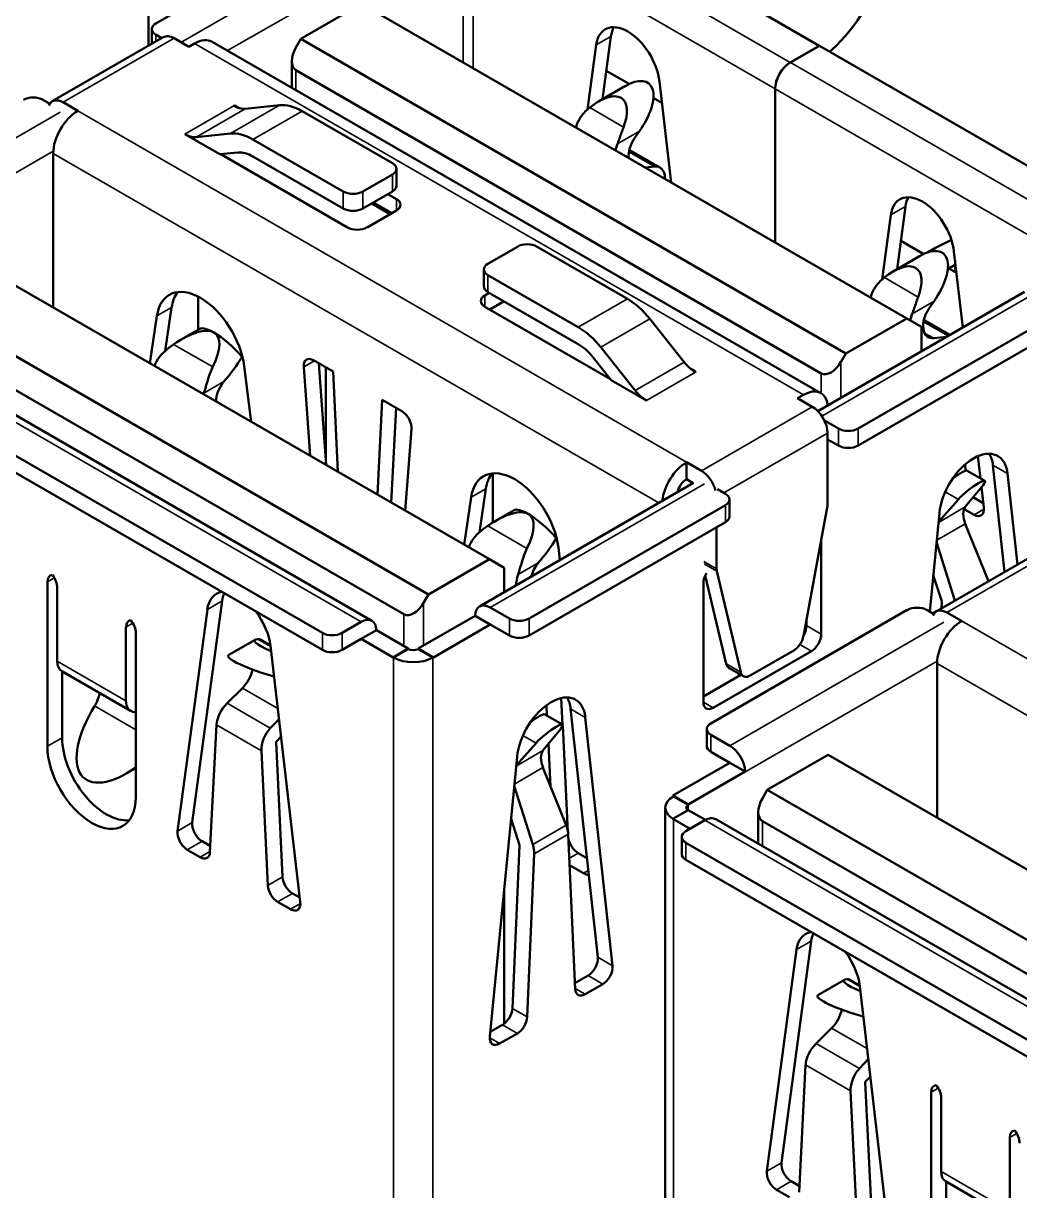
# Model space of a CAD drawing. Header units: millimetres. Extents: x 3100 to 5091, y 868 to 1900.
# Drawn here: x 3942.97 to 3957.32, y 1641.85 to 1658.66 of the extents above; entities that cross this region are included whole.
import ezdxf

# ---------------------------------------------------------------- set-up
doc = ezdxf.new("R2010")
doc.units = ezdxf.units.MM
doc.header["$LTSCALE"] = 1.8
doc.layers.add('외형선(ISO)', color=7, linetype='Continuous', lineweight=50)
doc.layers.add('좁은 외형선(ISO)', color=7, linetype='Continuous', lineweight=35)

msp = doc.modelspace()

# ---------------------------------------------------------------- linework, layer by layer
at = {"layer": '외형선(ISO)'}
for p, q in [((3944.773, 1660.481), (3944.773, 1658.341)), ((3954.432, 1658.342), (3950.685, 1660.505)), ((3947.708, 1660.297), (3944.879, 1658.664)), ((3946.965, 1658.439), (3947.842, 1658.946)), ((3955.691, 1654.414), (3947.842, 1658.946)), ((3944.821, 1658.582), (3944.821, 1658.369)), ((3943.387, 1657.541), (3944.985, 1658.464)), ((3944.879, 1658.501), (3944.964, 1658.452)), ((3945.352, 1658.326), (3945.14, 1658.448)), ((3945.437, 1658.375), (3945.352, 1658.326)), ((3945.687, 1658.399), (3954.455, 1653.337)), ((3946.895, 1658.317), (3946.965, 1658.439)), ((3946.965, 1658.439), (3954.814, 1653.908)), ((3951.095, 1657.425), (3951.22, 1658.353)), ((3951.311, 1657.572), (3951.432, 1658.475)), ((3954.015, 1658.101), (3954.432, 1658.342)), ((3954.433, 1658.341), (3954.016, 1658.1)), ((3954.432, 1658.342), (3954.432, 1658.34)), ((3958.18, 1656.178), (3954.433, 1658.341)), ((3946.836, 1658.12), (3946.836, 1657.736)), ((3954.461, 1653.622), (3946.895, 1657.99)), ((3951.365, 1657.981), (3951.695, 1657.791)), ((3951.634, 1657.759), (3951.253, 1657.539)), ((3952.13, 1657.828), (3952.299, 1656.372)), ((3953.795, 1657.721), (3953.795, 1655.508)), ((3953.797, 1657.72), (3953.797, 1655.508)), ((3943.35, 1657.506), (3943.253, 1657.562)), ((3943.542, 1657.526), (3943.754, 1657.403)), ((3952.042, 1657.59), (3952.166, 1657.519)), ((3946.002, 1657.477), (3946.01, 1657.481)), ((3946.01, 1657.481), (3946.069, 1657.446)), ((3946.01, 1657.473), (3946.01, 1657.481)), ((3946.66, 1657.485), (3946.164, 1657.434)), ((3948.284, 1656.649), (3946.983, 1657.4)), ((3945.295, 1657.068), (3945.8, 1656.777)), ((3945.953, 1657.077), (3945.457, 1657.026)), ((3951.842, 1657.109), (3951.773, 1657.011)), ((3947.577, 1656.241), (3946.276, 1656.992)), ((3952.137, 1656.587), (3951.696, 1656.841)), ((3943.4, 1656.791), (3943.4, 1654.57)), ((3946.061, 1656.804), (3945.8, 1656.777)), ((3947.636, 1655.725), (3945.812, 1656.778)), ((3947.577, 1655.996), (3946.276, 1656.747)), ((3948.343, 1656.568), (3948.343, 1656.323)), ((3951.928, 1656.587), (3952.059, 1656.602)), ((3947.86, 1656.241), (3948.284, 1656.486)), ((3952.21, 1656.44), (3952.211, 1656.423)), ((3947.86, 1655.996), (3948.284, 1656.241)), ((3948.22, 1656.204), (3948.343, 1656.133)), ((3947.987, 1656.069), (3948.251, 1655.917)), ((3948.008, 1656.082), (3948.272, 1655.929)), ((3955.553, 1655.123), (3955.675, 1656.026)), ((3948.343, 1655.97), (3947.919, 1655.725)), ((3955.338, 1654.975), (3955.462, 1655.903)), ((3955.608, 1655.531), (3955.938, 1655.341)), ((3949.681, 1650.944), (3941.832, 1655.475)), ((3949.66, 1655.201), (3950.085, 1655.446)), ((3951.669, 1654.695), (3950.368, 1655.446)), ((3955.989, 1655.362), (3956.104, 1655.428)), ((3956.372, 1655.378), (3956.5, 1654.283)), ((3955.877, 1655.309), (3955.496, 1655.089)), ((3956.387, 1655.183), (3956.299, 1655.132)), ((3956.387, 1655.082), (3956.387, 1655.253)), ((3949.602, 1655.12), (3949.602, 1654.875)), ((3950.962, 1654.287), (3949.66, 1655.038)), ((3956.285, 1655.141), (3956.408, 1655.07)), ((3940.955, 1654.969), (3948.804, 1650.438)), ((3945.489, 1654.25), (3945.489, 1654.727)), ((3949.616, 1654.745), (3949.679, 1654.782)), ((3950.962, 1654.042), (3949.66, 1654.793)), ((3949.686, 1654.541), (3949.892, 1654.66)), ((3954.412, 1653.078), (3957.389, 1654.797)), ((3956.085, 1654.66), (3956.015, 1654.561)), ((3940.212, 1654.548), (3947.99, 1650.057)), ((3948.45, 1650.152), (3940.884, 1654.52)), ((3945.105, 1654.572), (3945.014, 1653.946)), ((3951.425, 1653.537), (3949.616, 1654.582)), ((3944.893, 1654.45), (3944.793, 1653.766)), ((3952.488, 1653.783), (3951.992, 1654.407)), ((3954.814, 1653.908), (3955.691, 1654.414)), ((3954.991, 1652.826), (3957.819, 1654.459)), ((3955.903, 1654.291), (3955.691, 1654.414)), ((3955.939, 1654.392), (3956.313, 1654.176)), ((3939.781, 1654.21), (3947.277, 1649.882)), ((3945.513, 1654.264), (3945.244, 1654.108)), ((3954.991, 1652.581), (3957.819, 1654.214)), ((3955.903, 1654.291), (3955.903, 1653.939)), ((3956.08, 1654.127), (3956.265, 1654.148)), ((3951.781, 1653.375), (3951.285, 1653.999)), ((3939.781, 1653.965), (3947.277, 1649.637)), ((3947.431, 1653.647), (3947.148, 1653.81)), ((3951.437, 1653.522), (3951.177, 1653.85)), ((3954.814, 1653.908), (3954.744, 1653.785)), ((3946.25, 1652.924), (3946.15, 1653.723)), ((3947.007, 1653.715), (3947.099, 1652.435)), ((3947.224, 1653.766), (3947.329, 1652.302)), ((3947.326, 1652.344), (3947.326, 1653.708)), ((3947.5, 1652.203), (3947.431, 1653.647)), ((3952.583, 1653.686), (3952.656, 1653.643)), ((3952.656, 1653.643), (3952.649, 1653.639)), ((3945.859, 1653.503), (3945.858, 1653.503)), ((3951.437, 1653.522), (3951.942, 1653.231)), ((3954.205, 1653.312), (3954.12, 1653.263)), ((3948.138, 1653.239), (3948.069, 1651.874)), ((3948.421, 1653.076), (3948.138, 1653.239)), ((3954.332, 1653.141), (3954.12, 1653.263)), ((3948.338, 1653.123), (3948.269, 1651.759)), ((3948.47, 1651.643), (3948.562, 1652.817)), ((3954.505, 1652.943), (3954.708, 1652.826)), ((3954.551, 1651.729), (3954.551, 1652.761)), ((3954.551, 1652.671), (3954.708, 1652.581)), ((3952.522, 1652.096), (3952.522, 1652.341)), ((3952.522, 1652.341), (3952.734, 1652.218)), ((3956.534, 1652.312), (3956.538, 1652.219)), ((3956.715, 1652.429), (3956.752, 1652.109)), ((3957.101, 1650.762), (3956.932, 1652.299)), ((3949.729, 1651.471), (3949.729, 1652.181)), ((3956.561, 1652.22), (3956.815, 1652.073)), ((3957.287, 1650.87), (3957.144, 1652.177)), ((3949.63, 1651.959), (3949.539, 1651.334)), ((3949.54, 1650.265), (3952.623, 1652.045)), ((3952.522, 1652.096), (3952.616, 1652.041)), ((3953.082, 1651.887), (3952.967, 1651.953)), ((3956.79, 1652.013), (3956.534, 1651.698)), ((3956.767, 1651.984), (3956.801, 1651.69)), ((3949.418, 1651.837), (3949.319, 1651.153)), ((3953.14, 1651.805), (3953.14, 1651.56)), ((3956.149, 1651.482), (3956.435, 1651.807)), ((3956.794, 1651.752), (3956.647, 1651.837)), ((3950.038, 1651.651), (3949.769, 1651.495)), ((3950.253, 1650.091), (3953.082, 1651.724)), ((3954.547, 1651.689), (3954.203, 1649.835)), ((3956.661, 1651.584), (3956.517, 1651.667)), ((3950.253, 1649.846), (3953.082, 1651.479)), ((3956.161, 1651.609), (3956.023, 1650.189)), ((3956.534, 1651.455), (3956.867, 1650.627)), ((3952.953, 1651.404), (3952.953, 1650.807)), ((3954.461, 1651.223), (3954.461, 1649.866)), ((3956.115, 1650.192), (3957.713, 1651.115)), ((3956.386, 1650.349), (3956.12, 1651.19)), ((3948.804, 1650.438), (3949.681, 1650.944)), ((3949.893, 1650.821), (3949.681, 1650.944)), ((3950.698, 1650.934), (3950.676, 1651.111)), ((3949.893, 1650.821), (3949.893, 1650.469)), ((3950.385, 1650.89), (3950.384, 1650.89)), ((3943.317, 1650.617), (3943.317, 1648.249)), ((3953.09, 1649.438), (3952.789, 1650.708)), ((3953.302, 1649.315), (3952.957, 1650.771)), ((3956.195, 1650.338), (3956.074, 1650.717)), ((3943.458, 1650.536), (3943.458, 1649.474)), ((3952.764, 1648.886), (3952.764, 1650.601)), ((3945.832, 1650.343), (3945.403, 1647.15)), ((3948.804, 1650.438), (3948.733, 1650.315)), ((3956.191, 1650.237), (3956.195, 1650.333)), ((3945.62, 1650.221), (3945.191, 1647.028)), ((3949.476, 1650.131), (3948.655, 1649.658)), ((3949.476, 1650.131), (3949.695, 1650.005)), ((3949.695, 1650.25), (3949.971, 1650.091)), ((3955.698, 1650.213), (3952.87, 1648.58)), ((3956.078, 1650.157), (3955.981, 1650.213)), ((3956.27, 1650.177), (3956.482, 1650.055)), ((3944.448, 1649.964), (3944.448, 1648.903)), ((3947.559, 1649.882), (3947.835, 1650.042)), ((3949.695, 1650.005), (3948.875, 1649.531)), ((3949.695, 1650.005), (3949.971, 1649.846)), ((3954.249, 1650.082), (3954.249, 1649.989)), ((3944.59, 1647.515), (3944.59, 1649.882)), ((3945.927, 1649.565), (3946.308, 1649.785)), ((3946.389, 1649.784), (3946.528, 1649.703)), ((3947.559, 1649.637), (3947.835, 1649.797)), ((3947.835, 1649.797), (3948.054, 1649.923)), ((3948.295, 1649.531), (3947.835, 1649.797)), ((3948.514, 1649.658), (3948.054, 1649.923)), ((3946.958, 1646.007), (3946.529, 1649.695)), ((3948.514, 1649.658), (3948.295, 1649.531)), ((3948.302, 1649.527), (3948.514, 1649.65)), ((3948.875, 1649.531), (3948.655, 1649.658)), ((3948.868, 1649.527), (3948.655, 1649.65)), ((3954.319, 1649.621), (3952.905, 1648.805)), ((3953.439, 1649.27), (3954.065, 1649.631)), ((3956.128, 1649.442), (3956.128, 1647.221)), ((3943.522, 1649.332), (3944.512, 1648.761)), ((3943.529, 1649.328), (3943.529, 1648.372)), ((3953.304, 1649.28), (3952.764, 1648.968)), ((3953.339, 1649.26), (3953.127, 1649.382)), ((3953.275, 1649.263), (3953.275, 1649.297)), ((3946.124, 1649.088), (3945.903, 1648.869)), ((3950.736, 1648.561), (3950.717, 1648.945)), ((3950.511, 1648.691), (3950.503, 1648.841)), ((3951.243, 1645.211), (3950.851, 1648.788)), ((3944.549, 1648.748), (3944.59, 1648.741)), ((3946.526, 1648.509), (3946.652, 1648.642)), ((3950.48, 1648.709), (3950.734, 1648.562)), ((3951.455, 1645.088), (3951.063, 1648.666)), ((3945.751, 1648.559), (3945.658, 1646.725)), ((3950.709, 1648.502), (3950.453, 1648.187)), ((3950.813, 1647.019), (3950.737, 1648.545)), ((3952.811, 1648.498), (3952.811, 1648.253)), ((3946.703, 1646.367), (3946.61, 1648.308)), ((3946.614, 1648.318), (3946.681, 1648.389)), ((3950.068, 1647.971), (3950.354, 1648.296)), ((3950.562, 1647.672), (3950.532, 1648.283)), ((3952.87, 1648.417), (3953.146, 1648.258)), ((3946.491, 1646.244), (3946.398, 1648.185)), ((3950.08, 1648.098), (3949.688, 1644.068)), ((3952.87, 1648.172), (3953.146, 1648.013)), ((3953.683, 1647.621), (3954.56, 1648.127)), ((3962.409, 1643.595), (3954.56, 1648.127)), ((3944.59, 1647.936), (3944.458, 1647.86)), ((3950.453, 1647.944), (3950.787, 1647.112)), ((3952.325, 1647.539), (3953.146, 1648.013)), ((3953.146, 1648.013), (3953.365, 1647.886)), ((3952.544, 1647.413), (3953.365, 1647.886)), ((3950.307, 1646.834), (3950.039, 1647.679)), ((3953.612, 1647.498), (3953.683, 1647.621)), ((3953.683, 1647.621), (3961.532, 1643.089)), ((3952.544, 1647.413), (3952.325, 1647.539)), ((3952.332, 1647.527), (3952.544, 1647.404)), ((3952.215, 1647.364), (3952.215, 1632.593)), ((3952.325, 1647.204), (3952.544, 1647.331)), ((3952.792, 1647.188), (3952.544, 1647.331)), ((3953.554, 1647.301), (3953.554, 1646.845)), ((3950.113, 1646.827), (3949.993, 1647.206)), ((3952.573, 1647.061), (3952.325, 1647.204)), ((3952.785, 1647.184), (3952.509, 1647.025)), ((3952.94, 1647.199), (3960.718, 1642.709)), ((3961.178, 1642.803), (3953.612, 1647.172)), ((3950.817, 1646.983), (3950.918, 1644.751)), ((3952.451, 1646.943), (3952.451, 1646.698)), ((3945.331, 1646.76), (3945.517, 1646.653)), ((3945.543, 1646.883), (3945.662, 1646.814)), ((3950.013, 1644.473), (3950.114, 1646.822)), ((3952.509, 1646.861), (3960.004, 1642.534)), ((3950.225, 1644.35), (3950.326, 1646.7)), ((3950.958, 1646.712), (3951.087, 1646.638)), ((3952.509, 1646.616), (3960.004, 1642.289)), ((3950.837, 1646.536), (3951.037, 1646.421)), ((3946.844, 1646.131), (3946.951, 1646.069)), ((3949.893, 1646.172), (3949.893, 1644.25)), ((3946.632, 1646.009), (3946.818, 1645.901)), ((3954.317, 1645.444), (3953.888, 1642.251)), ((3954.105, 1645.322), (3953.676, 1642.129)), ((3950.914, 1644.838), (3951.102, 1644.947)), ((3951.06, 1644.677), (3951.315, 1644.824)), ((3954.413, 1644.666), (3954.794, 1644.886)), ((3955.014, 1644.804), (3954.874, 1644.885)), ((3955.444, 1641.108), (3955.015, 1644.796)), ((3949.695, 1644.134), (3949.872, 1644.236)), ((3949.829, 1643.967), (3950.084, 1644.114)), ((3954.609, 1644.189), (3954.388, 1643.97)), ((3955.012, 1643.61), (3955.137, 1643.743)), ((3954.236, 1643.66), (3954.143, 1641.826)), ((3955.189, 1641.468), (3955.095, 1643.409)), ((3955.1, 1643.419), (3955.167, 1643.49)), ((3954.976, 1641.345), (3954.883, 1643.286)), ((3956.045, 1643.269), (3956.045, 1640.901)), ((3956.186, 1643.187), (3956.186, 1642.126)), ((3957.176, 1642.616), (3957.176, 1641.554)), ((3954.028, 1641.984), (3954.148, 1641.915)), ((3956.25, 1641.984), (3957.24, 1641.412)), ((3956.257, 1641.98), (3956.257, 1641.023)), ((3953.816, 1641.861), (3954.002, 1641.754))]:
    msp.add_line(p, q, dxfattribs=at)
for centre, major_axis, ratio, start_param, end_param in [((3954.336, 1659.306), (-0.75, -1.299), 0.57735, 1.01793, 2.356194), ((3945.021, 1658.582), (-0.2, 0), 0.57735, 5.497787, 7.068583), ((3951.675, 1658.015), (-0.325, 0.563), 0.57735, 4.069961, 6.925613), ((3951.887, 1658.137), (-0.325, 0.563), 0.57735, 0.332447, 0.642428), ((3945.14, 1658.195), (-0.155, 0.268), 0.57735, 5.497787, 6.283185), ((3945.437, 1657.966), (0.25, 0.433), 0.57735, 0, 0.785398), ((3947.036, 1658.235), (-0.141, -0.245), 0.57735, 4.712389, 6.283185), ((3954.015, 1657.848), (-0.155, -0.268), 0.57735, 3.926991, 5.497787), ((3954.016, 1657.847), (-0.155, -0.268), 0.57735, 3.926991, 5.497787), ((3951.536, 1657.24), (-0.44, -0.558), 0.455911, 1.693463, 3.992755), ((3943.112, 1657.48), (-0.2, 0), 0.57735, 3.926991, 5.497787), ((3943.542, 1657.272), (-0.155, 0.268), 0.57735, 5.497787, 6.705842), ((3951.155, 1657.02), (-0.44, -0.558), 0.455911, 2.170957, 4.243757), ((3943.754, 1656.995), (-0.25, -0.433), 0.57735, 3.926991, 5.497787), ((3946.002, 1657.844), (0.225, -0.39), 0.57735, 5.497787, 6.03006), ((3946.983, 1656.665), (-0.45, 0.779), 0.57735, 5.497787, 6.03006), ((3951.314, 1657.206), (-0.33, -0.514), 0.543627, 4.959922, 5.123773), ((3945.295, 1657.436), (0.225, -0.39), 0.57735, 5.497787, 6.03006), ((3946.276, 1656.257), (-0.45, 0.779), 0.57735, 5.497787, 6.03006), ((3951.905, 1656.865), (-0.141, -0.276), 0.609189, 4.48567, 5.514794), ((3951.905, 1656.865), (-0.277, -0.544), 0.609189, 4.902653, 5.066503), ((3946.276, 1656.257), (-0.3, 0.52), 0.57735, 5.497787, 6.03006), ((3948.143, 1656.568), (0.2, 0), 0.57735, 5.497787, 7.068583), ((3951.991, 1656.313), (-0.141, -0.276), 0.609189, 2.324315, 3.525389), ((3947.718, 1656.323), (-0.2, 0), 0.57735, 0.785398, 2.356194), ((3948.143, 1656.323), (0.2, 0), 0.57735, 5.497787, 6.283185), ((3955.917, 1655.565), (-0.325, 0.563), 0.57735, 4.069961, 6.925613), ((3956.129, 1655.688), (-0.325, 0.563), 0.57735, 0.332447, 0.642428), ((3947.718, 1656.078), (-0.2, 0), 0.57735, 0.785398, 2.356194), ((3948.202, 1656.052), (0.2, 0), 0.57735, 5.497787, 7.068583), ((3947.777, 1655.807), (0.2, 0), 0.57735, 3.926991, 5.497787), ((3950.226, 1655.365), (0.2, 0), 0.57735, 0.785398, 2.356194), ((3956.104, 1653.795), (-1, -1.732), 0.57735, 3.761651, 3.926991), ((3955.778, 1654.791), (-0.44, -0.558), 0.455911, 1.693463, 3.992755), ((3949.802, 1655.12), (-0.2, 0), 0.57735, 5.497787, 7.068583), ((3955.397, 1654.571), (-0.44, -0.558), 0.455911, 2.170957, 4.243757), ((3945.522, 1653.974), (-0.45, 0.779), 0.57735, 4.080939, 6.914635), ((3949.802, 1654.875), (-0.2, 0), 0.57735, 0, 0.785398), ((3945.734, 1654.096), (-0.45, 0.779), 0.57735, 0.237941, 0.63145), ((3949.757, 1654.664), (-0.2, 0), 0.57735, 5.497787, 7.068583), ((3951.669, 1653.96), (-0.45, 0.779), 0.57735, 4.965514, 5.497787), ((3955.557, 1654.757), (0.33, 0.514), 0.543627, 1.81833, 1.98218), ((3956.148, 1654.415), (0.277, 0.544), 0.609189, 1.76106, 1.924911), ((3956.148, 1654.415), (0.141, 0.276), 0.609189, 1.344078, 3.525389), ((3944.962, 1653.368), (-0.779, -0.822), 0.351667, 3.225524, 4.148476), ((3945.88, 1653.898), (0.377, -0.357), 0.283178, 2.272263, 3.057661), ((3944.962, 1653.368), (-0.779, -0.822), 0.351667, 2.302572, 3.225524), ((3945.88, 1653.898), (0.377, -0.357), 0.283178, 1.176066, 2.272263), ((3950.962, 1653.552), (-0.45, 0.779), 0.57735, 4.965514, 5.497787), ((3950.962, 1653.552), (0.3, -0.52), 0.57735, 1.823922, 2.356194), ((3945.461, 1653.656), (-0.779, -0.822), 0.351667, 1.715215, 2.129327), ((3947.148, 1653.647), (-0.1, 0.173), 0.57735, 5.497787, 7.154578), ((3945.235, 1653.742), (0.331, 0.513), 0.541925, 1.905488, 1.932274), ((3952.649, 1654.006), (-0.225, 0.39), 0.57735, 1.823922, 2.356194), ((3954.602, 1653.867), (0.141, 0.245), 0.57735, 3.141593, 4.712389), ((3945.964, 1653.321), (0.14, 0.277), 0.6107, 1.194068, 2.240682), ((3945.964, 1653.321), (0.276, 0.545), 0.6107, 1.845361, 1.872146), ((3951.942, 1653.598), (-0.225, 0.39), 0.57735, 1.823922, 2.356194), ((3954.205, 1652.904), (0.25, 0.433), 0.57735, 5.63135, 7.068583), ((3954.332, 1652.888), (0.155, -0.268), 0.57735, 0.785398, 2.356194), ((3948.421, 1652.912), (-0.1, 0.173), 0.57735, 3.840996, 5.497787), ((3954.85, 1652.908), (0.2, 0), 0.57735, 3.926991, 5.497787), ((3954.85, 1652.663), (0.2, 0), 0.57735, 3.926991, 5.497787), ((3956.653, 1651.826), (0.35, 0.606), 0.57735, 5.616182, 8.520985), ((3956.441, 1651.948), (0.35, 0.606), 0.57735, 5.616182, 5.975298), ((3952.522, 1651.933), (-0.25, -0.433), 0.57735, 3.926991, 5.364225), ((3950.047, 1651.361), (-0.45, 0.779), 0.57735, 4.080939, 6.914635), ((3950.259, 1651.483), (-0.45, 0.779), 0.57735, 0.237941, 0.63145), ((3952.734, 1651.965), (-0.155, 0.268), 0.57735, 4.289732, 5.497787), ((3956.353, 1652.049), (-0.211, -0.168), 0.172363, 3.209179, 4.567396), ((3952.522, 1651.933), (-0.1, -0.173), 0.57735, 3.926991, 5.158394), ((3956.607, 1651.903), (-0.211, -0.168), 0.172363, 2.474771, 5.514385), ((3952.94, 1651.805), (0.2, 0), 0.57735, 5.497787, 7.068583), ((3949.487, 1650.755), (-0.779, -0.822), 0.351667, 3.225524, 4.148476), ((3950.406, 1651.286), (-0.377, 0.357), 0.283178, 5.413856, 6.199254), ((3954.41, 1651.648), (0.1, 0.173), 0.57735, 5.261615, 5.497787), ((3956.724, 1651.456), (0.166, -0.262), 0.547208, 3.322697, 4.384153), ((3956.661, 1651.747), (0.1, -0.173), 0.57735, 5.497787, 7.211554), ((3949.487, 1650.755), (-0.779, -0.822), 0.351667, 2.302572, 3.225524), ((3950.406, 1651.286), (-0.377, 0.357), 0.283178, 4.317659, 5.413856), ((3952.94, 1651.56), (0.2, 0), 0.57735, 5.497787, 6.283185), ((3949.76, 1651.13), (-0.331, -0.513), 0.541925, 5.047081, 5.073866), ((3949.986, 1651.043), (-0.779, -0.822), 0.351667, 1.715215, 2.129327), ((3950.49, 1650.708), (-0.14, -0.277), 0.6107, 4.33566, 5.061192), ((3953.095, 1650.888), (-0.1, -0.173), 0.57735, 5.497787, 5.733959), ((3943.458, 1650.536), (-0.1, 0.173), 0.57735, 6.021386, 7.068583), ((3943.317, 1650.617), (-0.1, 0.173), 0.57735, 3.926991, 4.974188), ((3950.49, 1650.708), (-0.276, -0.545), 0.6107, 4.986953, 5.263522), ((3952.905, 1650.683), (-0.1, -0.173), 0.57735, 4.700127, 5.497787), ((3946.074, 1649.882), (-0.325, 0.563), 0.57735, 6.059857, 6.925613), ((3946.287, 1650.005), (-0.325, 0.563), 0.57735, 0.390607, 0.642428), ((3948.592, 1650.397), (0.141, 0.245), 0.57735, 3.141593, 4.712389), ((3949.695, 1649.997), (-0.155, 0.268), 0.57735, 5.497787, 7.03632), ((3956.188, 1650.337), (0.00459, -0.00889), 0.605982, 0.813629, 1.293814), ((3946.074, 1649.882), (-0.325, 0.563), 0.57735, 4.069961, 4.935717), ((3947.835, 1649.789), (0.155, 0.268), 0.57735, 5.530051, 7.068583), ((3955.84, 1650.131), (-0.2, 0), 0.57735, 3.926991, 5.497787), ((3956.27, 1649.924), (-0.155, 0.268), 0.57735, 5.497787, 6.705842), ((3944.59, 1649.882), (-0.1, 0.173), 0.57735, 6.021386, 7.068583), ((3944.448, 1649.964), (-0.1, 0.173), 0.57735, 3.926991, 4.974188), ((3950.112, 1650.172), (0.2, 0), 0.57735, 3.926991, 5.497787), ((3954.107, 1649.907), (0.1, 0.173), 0.57735, 4.684055, 5.497787), ((3956.482, 1649.646), (-0.25, -0.433), 0.57735, 3.926991, 5.497787), ((3946.807, 1649.611), (0.507, -0.164), 0.159763, 2.747444, 4.207354), ((3947.418, 1649.964), (0.2, 0), 0.57735, 3.926991, 5.497787), ((3950.112, 1649.927), (0.2, 0), 0.57735, 3.926991, 5.497787), ((3954.065, 1649.794), (0.1, 0.173), 0.57735, 3.926991, 5.261615), ((3954.319, 1649.784), (0.1, 0.173), 0.57735, 3.926991, 5.497787), ((3947.418, 1649.719), (0.2, 0), 0.57735, 3.926991, 5.497787), ((3948.295, 1649.523), (-0.155, -0.268), 0.57735, 2.356194, 2.388458), ((3948.585, 1649.691), (-0.1, 0), 0.57735, 0.785398, 2.356194), ((3948.875, 1649.523), (0.155, -0.268), 0.57735, 3.894727, 3.926991), ((3943.677, 1649.601), (-0.155, -0.268), 0.57735, 5.497787, 6.283185), ((3946.426, 1649.391), (0.507, -0.164), 0.159763, 2.998446, 5.073552), ((3948.295, 1649.523), (0.005, 0.00866), 0.57735, 5.497787, 7.068583), ((3948.585, 1649.691), (-0.4, 0), 0.57735, 0.785398, 2.356194), ((3948.875, 1649.523), (-0.005, 0.00866), 0.57735, 5.497787, 7.068583), ((3953.227, 1649.556), (-0.1, -0.173), 0.57735, 5.733959, 6.283185), ((3946.056, 1649.271), (0.167, 0.261), 0.543627, 4.322103, 5.354189), ((3953.439, 1649.433), (-0.1, -0.173), 0.57735, 5.733959, 7.068583), ((3950.572, 1648.315), (0.35, 0.606), 0.57735, 5.616182, 8.520985), ((3950.36, 1648.437), (0.35, 0.606), 0.57735, 5.616182, 5.975298), ((3944.652, 1648.781), (-0.802, -0.994), 0.443119, 5.009398, 7.283355), ((3944.667, 1649.029), (-0.155, -0.268), 0.57735, 5.497787, 6.497234), ((3945.97, 1648.685), (0.167, 0.261), 0.543627, 1.180511, 2.381585), ((3952.905, 1648.968), (-0.1, -0.173), 0.57735, 5.497787, 7.068583), ((3950.272, 1648.539), (-0.211, -0.168), 0.172363, 3.209179, 4.567396), ((3946.617, 1648.312), (0.141, 0.276), 0.609189, 1.123241, 2.324315), ((3950.525, 1648.392), (-0.211, -0.168), 0.172363, 2.474771, 5.514385), ((3953.011, 1648.498), (-0.2, 0), 0.57735, 5.497787, 7.068583), ((3944.165, 1648.004), (0.45, -0.779), 0.57735, 3.926991, 6.045244), ((3946.617, 1648.312), (0.00454, 0.00892), 0.609189, 1.123241, 2.324315), ((3953.011, 1648.253), (-0.2, 0), 0.57735, 0, 0.785398), ((3953.146, 1648.004), (-0.155, 0.268), 0.57735, 3.959254, 5.497787), ((3943.953, 1647.882), (0.45, -0.779), 0.57735, 3.926991, 7.068583), ((3950.643, 1647.945), (-0.166, 0.262), 0.547208, 0.181104, 1.24256), ((3952.615, 1647.364), (-0.4, 0), 0.57735, 5.497787, 7.043581), ((3952.325, 1647.531), (-0.005, 0.00866), 0.57735, 3.926991, 5.497787), ((3952.325, 1647.531), (0.155, -0.268), 0.57735, 0.785398, 0.817662), ((3953.754, 1647.417), (-0.141, -0.245), 0.57735, 4.712389, 6.283185), ((3952.615, 1647.364), (-0.1, 0), 0.57735, 5.497787, 6.968416), ((3945.543, 1647.046), (0.1, -0.173), 0.57735, 3.784021, 5.497787), ((3950.598, 1647.11), (-0.166, 0.262), 0.547208, 3.903968, 4.384153), ((3952.785, 1646.931), (0.155, 0.268), 0.57735, 0, 0.785398), ((3945.331, 1646.923), (0.1, -0.173), 0.57735, 3.784021, 5.497787), ((3950.958, 1646.875), (0.1, -0.173), 0.57735, 4.141833, 5.497787), ((3952.651, 1646.943), (-0.2, 0), 0.57735, 5.497787, 7.068583), ((3950.107, 1646.826), (-0.00459, 0.00889), 0.605982, 3.955222, 4.435406), ((3950.107, 1646.826), (-0.142, 0.276), 0.605982, 3.955222, 4.435406), ((3945.517, 1646.816), (0.1, -0.173), 0.57735, 5.497787, 7.011681), ((3952.651, 1646.698), (-0.2, 0), 0.57735, 0, 0.785398), ((3951.037, 1646.66), (0.146, -0.253), 0.57735, 5.497787, 5.875798), ((3946.632, 1646.172), (0.1, -0.173), 0.57735, 3.983893, 5.497787), ((3946.844, 1646.294), (0.1, -0.173), 0.57735, 3.983893, 5.497787), ((3946.818, 1646.064), (0.1, -0.173), 0.57735, 5.497787, 7.211554), ((3954.56, 1644.983), (-0.325, 0.563), 0.57735, 6.059857, 6.925613), ((3954.772, 1645.106), (-0.325, 0.563), 0.57735, 0.390607, 0.642428), ((3954.56, 1644.983), (-0.325, 0.563), 0.57735, 4.069961, 4.935717), ((3951.102, 1645.11), (0.1, 0.173), 0.57735, 3.926991, 5.616182), ((3951.315, 1644.988), (0.1, 0.173), 0.57735, 3.926991, 5.616182), ((3955.292, 1644.712), (0.507, -0.164), 0.159763, 2.747444, 4.207354), ((3951.06, 1644.841), (-0.1, -0.173), 0.57735, 5.548776, 7.068583), ((3954.911, 1644.492), (0.507, -0.164), 0.159763, 2.998446, 5.073552), ((3949.872, 1644.4), (0.1, 0.173), 0.57735, 3.926991, 5.446798), ((3954.541, 1644.372), (-0.167, -0.261), 0.543627, 1.180511, 2.212596), ((3950.084, 1644.277), (0.1, 0.173), 0.57735, 3.926991, 5.446798), ((3949.829, 1644.13), (-0.1, -0.173), 0.57735, 5.379392, 7.068583), ((3954.455, 1643.786), (-0.167, -0.261), 0.543627, 4.322103, 5.523177), ((3955.102, 1643.413), (-0.141, -0.276), 0.609189, 4.264834, 5.465908), ((3955.102, 1643.413), (-0.00454, -0.00892), 0.609189, 4.264834, 5.465908), ((3956.186, 1643.187), (-0.1, 0.173), 0.57735, 6.021386, 7.068583), ((3956.045, 1643.269), (-0.1, 0.173), 0.57735, 3.926991, 4.974188), ((3957.317, 1642.534), (-0.1, 0.173), 0.57735, 6.021386, 7.068583), ((3957.176, 1642.616), (-0.1, 0.173), 0.57735, 3.926991, 4.974188), ((3954.028, 1642.147), (0.1, -0.173), 0.57735, 3.784021, 5.497787), ((3953.816, 1642.024), (0.1, -0.173), 0.57735, 3.784021, 5.497787), ((3956.405, 1642.252), (-0.155, -0.268), 0.57735, 5.497787, 6.283185)]:
    msp.add_ellipse(centre, major_axis=major_axis, ratio=ratio, start_param=start_param, end_param=end_param, dxfattribs=at)
for points, knots in [([(3950.963, 1657.254), (3950.975, 1657.28), (3950.99, 1657.305), (3951.039, 1657.373), (3951.081, 1657.414), (3951.126, 1657.451)], [-0.43990447, -0.43990447, -0.43990447, -0.43990447, -0.4315045, -0.4315045, -0.41445049, -0.41445049, -0.41445049, -0.41445049]), ([(3951.613, 1657.17), (3951.593, 1657.118), (3951.575, 1657.064), (3951.547, 1656.984), (3951.538, 1656.956), (3951.527, 1656.928)], [-0.08935546, -0.08935546, -0.08935546, -0.08935546, -0.07230145, -0.07230145, -0.06390148, -0.06390148, -0.06390148, -0.06390148]), ([(3955.205, 1654.804), (3955.218, 1654.831), (3955.233, 1654.856), (3955.282, 1654.924), (3955.323, 1654.965), (3955.369, 1655.002)], [-0.18800149, -0.18800149, -0.18800149, -0.18800149, -0.17960152, -0.17960152, -0.16254751, -0.16254751, -0.16254751, -0.16254751]), ([(3955.856, 1654.721), (3955.836, 1654.669), (3955.818, 1654.614), (3955.79, 1654.534), (3955.78, 1654.506), (3955.77, 1654.478)], [-0.34125844, -0.34125844, -0.34125844, -0.34125844, -0.32420443, -0.32420443, -0.31580446, -0.31580446, -0.31580446, -0.31580446]), ([(3944.863, 1653.743), (3944.871, 1653.761), (3944.879, 1653.778), (3944.938, 1653.882), (3945.017, 1653.956), (3945.113, 1654.025), (3945.124, 1654.032), (3945.134, 1654.039)], [-0.50998977, -0.50998977, -0.50998977, -0.50998977, -0.50417612, -0.50417612, -0.4730242, -0.4730242, -0.46927278, -0.46927278, -0.46927278, -0.46927278]), ([(3945.698, 1653.714), (3945.693, 1653.704), (3945.688, 1653.693), (3945.645, 1653.594), (3945.616, 1653.491), (3945.581, 1653.373), (3945.575, 1653.355), (3945.569, 1653.336)], [-0.11989026, -0.11989026, -0.11989026, -0.11989026, -0.11613884, -0.11613884, -0.08498692, -0.08498692, -0.07917326, -0.07917326, -0.07917326, -0.07917326]), ([(3949.389, 1651.13), (3949.396, 1651.148), (3949.405, 1651.166), (3949.464, 1651.27), (3949.542, 1651.343), (3949.639, 1651.412), (3949.649, 1651.419), (3949.659, 1651.427)], [-0.21540825, -0.21540825, -0.21540825, -0.21540825, -0.2095946, -0.2095946, -0.17844268, -0.17844268, -0.17469126, -0.17469126, -0.17469126, -0.17469126]), ([(3950.223, 1651.101), (3950.219, 1651.092), (3950.215, 1651.084), (3950.173, 1650.988), (3950.144, 1650.888), (3950.109, 1650.769), (3950.102, 1650.746), (3950.095, 1650.723)], [0.32093293, 0.32093293, 0.32093293, 0.32093293, 0.32405149, 0.32405149, 0.35449419, 0.35449419, 0.36149432, 0.36149432, 0.36149432, 0.36149432]), ([(3944.07, 1649.016), (3944.069, 1649.01), (3944.067, 1649.003), (3944.055, 1648.96), (3944.042, 1648.922), (3944.018, 1648.868), (3944.008, 1648.848), (3943.996, 1648.83)], [0.05615259, 0.05615259, 0.05615259, 0.05615259, 0.05812658, 0.05812658, 0.06942933, 0.06942933, 0.0758304, 0.0758304, 0.0758304, 0.0758304])]:
    msp.add_open_spline(points, degree=3, knots=knots, dxfattribs=at)
for points in [[(3946.348, 1649.794), (3946.362, 1649.794), (3946.376, 1649.791), (3946.389, 1649.784)], [(3954.834, 1644.895), (3954.848, 1644.895), (3954.861, 1644.892), (3954.874, 1644.885)]]:
    msp.add_open_spline(points, degree=3, dxfattribs=at)
at = {"layer": '좁은 외형선(ISO)'}
for p, q in [((3949.306, 1660.231), (3945.91, 1658.271)), ((3949.306, 1660.231), (3949.306, 1658.1)), ((3949.447, 1660.231), (3949.447, 1658.019)), ((3953.795, 1657.721), (3949.447, 1660.231)), ((3950.126, 1660.346), (3954.015, 1658.101)), ((3945.24, 1658.39), (3948.266, 1660.138)), ((3945.14, 1658.448), (3943.542, 1657.526)), ((3944.879, 1658.501), (3944.879, 1658.403)), ((3945.437, 1658.375), (3954.205, 1653.312)), ((3951.22, 1658.353), (3951.432, 1658.475)), ((3954.016, 1658.1), (3957.904, 1655.855)), ((3946.895, 1657.99), (3946.895, 1657.702)), ((3958.145, 1655.21), (3953.797, 1657.72)), ((3940.418, 1655.606), (3943.501, 1657.386)), ((3943.754, 1657.403), (3952.522, 1652.341)), ((3945.295, 1657.068), (3946.002, 1657.477)), ((3945.457, 1657.026), (3946.164, 1657.434)), ((3945.953, 1657.077), (3946.66, 1657.485)), ((3946.276, 1656.992), (3946.983, 1657.4)), ((3951.613, 1657.17), (3951.126, 1657.451)), ((3951.842, 1657.109), (3951.527, 1656.928)), ((3943.401, 1656.822), (3939.817, 1654.753)), ((3943.4, 1656.791), (3952.121, 1651.756)), ((3952.059, 1656.602), (3951.691, 1656.814)), ((3948.284, 1656.241), (3948.284, 1656.486)), ((3947.577, 1655.996), (3947.577, 1656.241)), ((3947.86, 1656.241), (3947.86, 1655.996)), ((3948.343, 1655.97), (3948.343, 1656.133)), ((3955.462, 1655.903), (3955.675, 1656.026)), ((3949.66, 1655.038), (3949.66, 1654.793)), ((3955.369, 1655.002), (3955.856, 1654.721)), ((3949.616, 1654.745), (3949.616, 1654.582)), ((3950.962, 1654.287), (3951.669, 1654.695)), ((3957.544, 1654.781), (3954.469, 1653.006)), ((3956.085, 1654.66), (3955.77, 1654.478)), ((3947.835, 1650.042), (3940.057, 1654.532)), ((3945.105, 1654.572), (3944.893, 1654.45)), ((3951.285, 1653.999), (3951.992, 1654.407)), ((3955.934, 1654.365), (3956.287, 1654.161)), ((3955.948, 1654.203), (3956.08, 1654.127)), ((3945.698, 1653.714), (3945.134, 1654.039)), ((3947.161, 1653.803), (3947.007, 1653.715)), ((3951.781, 1653.375), (3952.488, 1653.783)), ((3951.942, 1653.231), (3952.649, 1653.639)), ((3954.744, 1653.785), (3954.744, 1653.27)), ((3945.569, 1653.336), (3945.858, 1653.503)), ((3954.461, 1653.334), (3954.461, 1653.622)), ((3952.734, 1652.218), (3954.332, 1653.141)), ((3954.708, 1652.581), (3954.708, 1652.826)), ((3954.991, 1652.826), (3954.991, 1652.581)), ((3954.551, 1652.761), (3953.059, 1651.9)), ((3956.932, 1652.299), (3957.144, 1652.177)), ((3949.63, 1651.959), (3949.418, 1651.837)), ((3952.778, 1652.03), (3949.695, 1650.25)), ((3956.246, 1651.916), (3956.435, 1651.807)), ((3953.082, 1651.479), (3953.082, 1651.724)), ((3956.148, 1651.475), (3956.534, 1651.698)), ((3956.661, 1651.584), (3956.803, 1651.666)), ((3956.123, 1651.217), (3956.534, 1651.455)), ((3949.659, 1651.427), (3950.223, 1651.101)), ((3957.868, 1651.1), (3956.27, 1650.177)), ((3950.095, 1650.723), (3950.384, 1650.89)), ((3952.771, 1650.912), (3952.953, 1650.807)), ((3952.957, 1650.771), (3952.775, 1650.876)), ((3943.417, 1650.675), (3943.317, 1650.617)), ((3945.832, 1650.343), (3945.62, 1650.221)), ((3948.733, 1650.315), (3948.733, 1649.703)), ((3948.45, 1649.694), (3948.45, 1650.152)), ((3944.548, 1650.022), (3944.448, 1649.964)), ((3949.971, 1649.846), (3949.971, 1650.091)), ((3950.253, 1650.091), (3950.253, 1649.846)), ((3953.146, 1648.258), (3956.228, 1650.038)), ((3954.249, 1649.989), (3954.461, 1649.866)), ((3956.482, 1650.055), (3965.25, 1644.992)), ((3946.348, 1649.794), (3946.53, 1649.689)), ((3947.277, 1649.637), (3947.277, 1649.882)), ((3947.559, 1649.882), (3947.559, 1649.637)), ((3954.319, 1649.621), (3954.153, 1649.717)), ((3943.458, 1649.474), (3944.448, 1648.903)), ((3948.295, 1649.531), (3948.302, 1649.527)), ((3948.302, 1649.527), (3948.302, 1634.757)), ((3948.868, 1649.527), (3948.875, 1649.531)), ((3948.868, 1649.527), (3948.868, 1634.757)), ((3956.129, 1649.474), (3952.544, 1647.404)), ((3953.09, 1649.438), (3953.302, 1649.315)), ((3956.128, 1649.442), (3964.849, 1644.407)), ((3946.124, 1649.088), (3946.634, 1648.793)), ((3943.996, 1648.83), (3944.59, 1648.487)), ((3945.903, 1648.869), (3946.526, 1648.509)), ((3950.851, 1648.788), (3951.063, 1648.666)), ((3952.764, 1648.886), (3952.905, 1648.805)), ((3945.751, 1648.559), (3946.398, 1648.185)), ((3943.529, 1648.372), (3943.317, 1648.249)), ((3950.165, 1648.406), (3950.354, 1648.296)), ((3952.87, 1648.417), (3952.87, 1648.172)), ((3950.453, 1648.187), (3950.067, 1647.964)), ((3950.453, 1647.944), (3950.042, 1647.706)), ((3952.544, 1647.404), (3952.544, 1647.331)), ((3945.403, 1647.15), (3945.191, 1647.028)), ((3950.787, 1647.112), (3950.307, 1646.834)), ((3952.332, 1647.2), (3952.332, 1632.43)), ((3960.563, 1642.693), (3952.785, 1647.184)), ((3953.612, 1647.172), (3953.612, 1646.811)), ((3950.817, 1646.983), (3950.326, 1646.7)), ((3945.543, 1646.883), (3945.331, 1646.76)), ((3952.509, 1646.861), (3952.509, 1646.616)), ((3945.517, 1646.653), (3945.658, 1646.735)), ((3950.958, 1646.712), (3950.833, 1646.639)), ((3951.106, 1646.461), (3951.037, 1646.421)), ((3946.491, 1646.244), (3946.703, 1646.367)), ((3946.844, 1646.131), (3946.632, 1646.009)), ((3946.96, 1645.983), (3946.818, 1645.901)), ((3954.317, 1645.444), (3954.105, 1645.322)), ((3951.243, 1645.211), (3951.455, 1645.088)), ((3951.102, 1644.947), (3951.315, 1644.824)), ((3955.015, 1644.79), (3954.834, 1644.895)), ((3950.918, 1644.759), (3951.06, 1644.677)), ((3950.013, 1644.473), (3950.225, 1644.35)), ((3950.084, 1644.114), (3949.872, 1644.236)), ((3955.12, 1643.894), (3954.609, 1644.189)), ((3949.687, 1644.048), (3949.829, 1643.967)), ((3955.012, 1643.61), (3954.388, 1643.97)), ((3954.883, 1643.286), (3954.236, 1643.66)), ((3956.145, 1643.327), (3956.045, 1643.269)), ((3957.276, 1642.673), (3957.176, 1642.616)), ((3953.888, 1642.251), (3953.676, 1642.129)), ((3956.186, 1642.126), (3957.176, 1641.554)), ((3954.028, 1641.984), (3953.816, 1641.861))]:
    msp.add_line(p, q, dxfattribs=at)

doc.saveas('drawing.dxf')
